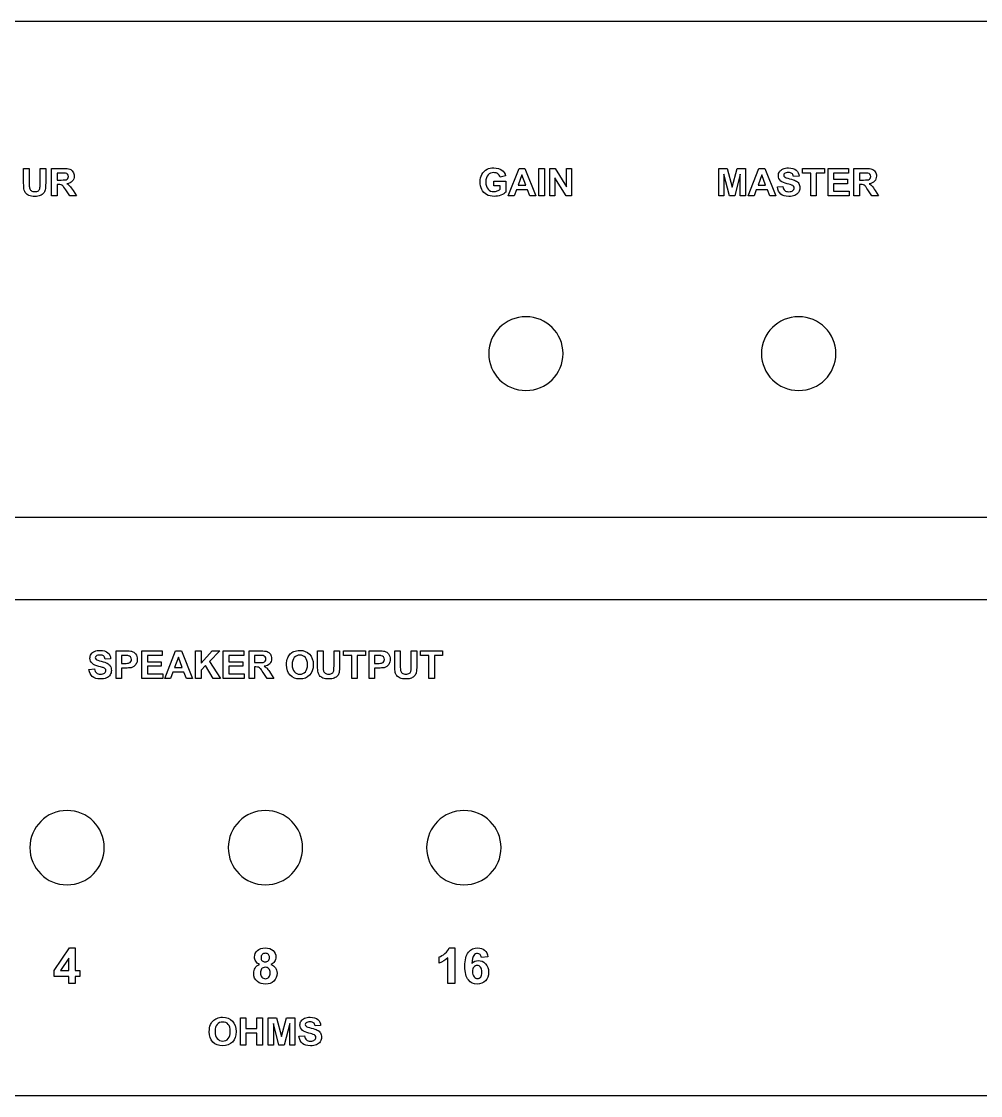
# Model space of a CAD drawing. Extents: x 36 to 1404, y 150 to 540.
# Drawn here: x 708 to 1056, y 150 to 540 of the extents above; entities that cross this region are included whole.
import ezdxf

# ---------------------------------------------------------------- set-up
doc = ezdxf.new("R2010")
doc.units = 0
doc.layers.add('Amplified_Nation_-_WO_-_03_ARTWORK', color=7, linetype='CONTINUOUS')

msp = doc.modelspace()

# ---------------------------------------------------------------- linework, layer by layer
at = {"layer": 'Amplified_Nation_-_WO_-_03_ARTWORK', "color": 5}
for points in [[(1403.998965, 539.999986), (36.000999, 539.999986), (36.000999, 360.000991), (1403.998965, 360.000991)], [(891.000978, 432.790989)], [(989.998975, 432.790989)]]:
    msp.add_lwpolyline(points, close=True, dxfattribs=at)
at = {"layer": 'Amplified_Nation_-_WO_-_03_ARTWORK', "color": 7}
for points in [[(708.749982, 486.675288), (710.772982, 486.675288), (710.772982, 481.247288)], [(708.749982, 481.329288), (708.749982, 486.675288)], [(714.717982, 481.131288), (714.717982, 486.675288), (716.740982, 486.675288), (716.740982, 481.411288)], [(718.881282, 476.653988), (718.881282, 486.674988), (723.139282, 486.674988)], [(722.483282, 484.979988), (720.904282, 484.979988), (720.904282, 482.436988)], [(883.637178, 483.900388), (881.628178, 483.524388)], [(990.125575, 483.810588), (988.102575, 483.722588)], [(1010.013075, 476.653988), (1010.013075, 486.674988), (1014.270075, 486.674988)], [(1013.614075, 484.979988), (1012.036075, 484.979988), (1012.036075, 482.436988)], [(721.314282, 480.836988), (720.904282, 480.836988), (720.904282, 476.653988), (718.881282, 476.653988)], [(720.904282, 482.436988), (722.401282, 482.436988)], [(879.406178, 480.338388), (879.406178, 482.026388), (883.767178, 482.026388), (883.767178, 478.034388)], [(881.723178, 479.067388), (881.723178, 480.338388), (879.406178, 480.338388)], [(982.264575, 479.914588), (984.233575, 480.105588)], [(1012.446075, 480.836988), (1012.036075, 480.836988), (1012.036075, 476.653988), (1010.013075, 476.653988)], [(1012.036075, 482.436988), (1013.532075, 482.436988)], [(726.667282, 478.608988), (727.890282, 476.653988), (725.470282, 476.653988), (724.008282, 478.833988)], [(1017.798075, 478.608988), (1019.022075, 476.653988), (1016.602075, 476.653988), (1015.140075, 478.833988)], [(740.304781, 308.597692), (738.281782, 308.509692)], [(742.294881, 301.441092), (742.294881, 311.462092), (745.541881, 311.462092)], [(744.317881, 309.767092), (744.317881, 306.923092), (745.424881, 306.923092)], [(745.295881, 309.767092), (744.317881, 309.767092)], [(790.53608, 301.441092), (790.53608, 311.462092), (794.79508, 311.462092)], [(794.13908, 309.767092), (792.55908, 309.767092), (792.55908, 307.224092)], [(815.40428, 311.462392), (817.42728, 311.462392), (817.42728, 306.034392)], [(815.40428, 306.116392), (815.40428, 311.462392)], [(821.373279, 305.918392), (821.373279, 311.462392), (823.396279, 311.462392), (823.396279, 306.198392)], [(834.080479, 301.441092), (834.080479, 311.462092), (837.328479, 311.462092)], [(836.103479, 309.767092), (836.103479, 306.923092), (837.210479, 306.923092)], [(837.082479, 309.767092), (836.103479, 309.767092)], [(843.404279, 311.462392), (845.427279, 311.462392), (845.427279, 306.034392)], [(843.404279, 306.116392), (843.404279, 311.462392)], [(849.373279, 305.918392), (849.373279, 311.462392), (851.396279, 311.462392), (851.396279, 306.198392)], [(732.443782, 304.701692), (734.412782, 304.892692)], [(745.636881, 305.221092), (744.317881, 305.221092), (744.317881, 301.441092), (742.294881, 301.441092)], [(792.96908, 305.624092), (792.55908, 305.624092), (792.55908, 301.441092), (790.53608, 301.441092)], [(792.55908, 307.224092), (794.05708, 307.224092)], [(837.423479, 305.221092), (836.103479, 305.221092), (836.103479, 301.441092), (834.080479, 301.441092)], [(798.32208, 303.396092), (799.54508, 301.441092), (797.12508, 301.441092), (795.66208, 303.621092)], [(863.177578, 203.615695), (865.181578, 203.615695), (865.181578, 190.677695)], [(859.521579, 198.113695), (859.521579, 200.354695)], [(865.181578, 190.677695), (862.712578, 190.677695), (862.712578, 199.985695)], [(877.240578, 200.407495), (874.849578, 200.143495)], [(808.66798, 171.501996), (810.63698, 171.692996)], [(816.52898, 175.397996), (814.50598, 175.309996)]]:
    msp.add_lwpolyline(points, dxfattribs=at)
for points in [[(894.671278, 476.653688), (892.469278, 476.653688), (891.594278, 478.930688), (887.589278, 478.930688), (886.761278, 476.653688), (884.615278, 476.653688), (888.518278, 486.675688), (890.658278, 486.675688)], [(890.945278, 480.618688), (889.564278, 484.337688), (888.211278, 480.618688)], [(895.682978, 486.674988), (897.705978, 486.674988), (897.705978, 476.653988), (895.682978, 476.653988)], [(899.654278, 476.653788), (899.654278, 486.674788), (901.623277, 486.674788), (905.724277, 479.982788), (905.724277, 486.674788), (907.604277, 486.674788), (907.604277, 476.653788), (905.574277, 476.653788), (901.534277, 483.188788), (901.534277, 476.653788)], [(960.977476, 476.653788), (960.977476, 486.674788), (964.006476, 486.674788), (965.825476, 479.839788), (967.622476, 486.674788), (970.657476, 486.674788), (970.657476, 476.653788), (968.778476, 476.653788), (968.778476, 484.542788), (966.788476, 476.653788), (964.840476, 476.653788), (962.858476, 484.542788), (962.858476, 476.653788)], [(981.704475, 476.653688), (979.502476, 476.653688), (978.627476, 478.930688), (974.622476, 478.930688), (973.795476, 476.653688), (971.649476, 476.653688), (975.551476, 486.675688), (977.692476, 486.675688)], [(977.979476, 480.618688), (976.598476, 484.337688), (975.245476, 480.618688)], [(994.372075, 476.653788), (994.372075, 484.979788), (991.397075, 484.979788), (991.397075, 486.674788), (999.362075, 486.674788), (999.362075, 484.979788), (996.395075, 484.979788), (996.395075, 476.653788)], [(1000.666975, 476.653788), (1000.666975, 486.674788), (1008.098975, 486.674788), (1008.098975, 484.979788), (1002.689975, 484.979788), (1002.689975, 482.757788), (1007.721975, 482.757788), (1007.721975, 481.069788), (1002.689975, 481.069788), (1002.689975, 478.341788), (1008.289975, 478.341788), (1008.289975, 476.653788)], [(751.632281, 301.440892), (751.632281, 311.461892), (759.063281, 311.461892), (759.063281, 309.766892), (753.655281, 309.766892), (753.655281, 307.544892), (758.687281, 307.544892), (758.687281, 305.856892), (753.655281, 305.856892), (753.655281, 303.128892), (759.254281, 303.128892), (759.254281, 301.440892)], [(770.007681, 301.440792), (767.805681, 301.440792), (766.930681, 303.717792), (762.925681, 303.717792), (762.097681, 301.440792), (759.951681, 301.440792), (763.854681, 311.462792), (765.994681, 311.462792)], [(766.281681, 305.405792), (764.900681, 309.124792), (763.547681, 305.405792)], [(771.107881, 301.440892), (771.107881, 311.461892), (773.130881, 311.461892), (773.130881, 307.011892), (777.218881, 311.461892), (779.939881, 311.461892), (776.166881, 307.558892), (780.14488, 301.440892), (777.526881, 301.440892), (774.771881, 306.143892), (773.130881, 304.468892), (773.130881, 301.440892)], [(781.19088, 301.440892), (781.19088, 311.461892), (788.62188, 311.461892), (788.62188, 309.766892), (783.21388, 309.766892), (783.21388, 307.544892), (788.24588, 307.544892), (788.24588, 305.856892), (783.21388, 305.856892), (783.21388, 303.128892), (788.81288, 303.128892), (788.81288, 301.440892)], [(827.785179, 301.440892), (827.785179, 309.766892), (824.810179, 309.766892), (824.810179, 311.461892), (832.775179, 311.461892), (832.775179, 309.766892), (829.808179, 309.766892), (829.808179, 301.440892)], [(855.785179, 301.440892), (855.785179, 309.766892), (852.810179, 309.766892), (852.810179, 311.461892), (860.775178, 311.461892), (860.775178, 309.766892), (857.808179, 309.766892), (857.808179, 301.440892)], [(725.102082, 190.677395), (725.102082, 193.270395), (719.829082, 193.270395), (719.829082, 195.432395), (725.418082, 203.615395), (727.493082, 203.615395), (727.493082, 195.441395), (729.092082, 195.441395), (729.092082, 193.270395), (727.493082, 193.270395), (727.493082, 190.677395)], [(725.102082, 195.441395), (725.102082, 199.844395), (722.140082, 195.441395)], [(787.41498, 168.241196), (787.41498, 178.262196), (789.43798, 178.262196), (789.43798, 174.318196), (793.40298, 174.318196), (793.40298, 178.262196), (795.42698, 178.262196), (795.42698, 168.241196), (793.40298, 168.241196), (793.40298, 172.623196), (789.43798, 172.623196), (789.43798, 168.241196)], [(797.49118, 168.241196), (797.49118, 178.262196), (800.51918, 178.262196), (802.33818, 171.427196), (804.13618, 178.262196), (807.17118, 178.262196), (807.17118, 168.241196), (805.29118, 168.241196), (805.29118, 176.130196), (803.30218, 168.241196), (801.35318, 168.241196), (799.37118, 176.130196), (799.37118, 168.241196)]]:
    msp.add_lwpolyline(points, close=True, dxfattribs=at)
at = {"layer": 'Amplified_Nation_-_WO_-_03_ARTWORK', "color": 1}
for points in [[(35.999999, 150.010996), (1403.999965, 150.010996), (1403.999965, 330.010992), (35.999999, 330.010992)], [(710.999482, 240.010694)], [(782.99998, 240.010694)], [(854.999979, 240.010694)]]:
    msp.add_lwpolyline(points, close=True, dxfattribs=at)
at = {"layer": 'Amplified_Nation_-_WO_-_03_ARTWORK', "color": 7}
for points in [[(723.960282, 484.945988), (723.796282, 484.968988), (723.303282, 484.979988), (722.483282, 484.979988)], [(723.139282, 486.674988), (724.210282, 486.674988), (724.988282, 486.584988), (725.474282, 486.404988)], [(724.722282, 484.552988), (724.542282, 484.759988), (724.288282, 484.890988), (723.960282, 484.945988)], [(724.992282, 483.735988), (724.992282, 484.072988), (724.902282, 484.344988), (724.722282, 484.552988)], [(724.787282, 482.983988), (724.924282, 483.184988), (724.992282, 483.434988), (724.992282, 483.735988)], [(725.474282, 486.404988), (725.959282, 486.224988), (726.348282, 485.904988), (726.639282, 485.444988)], [(727.077282, 483.865988), (727.077282, 483.113988), (726.856282, 482.492988), (726.414282, 482.002988)], [(726.639282, 485.444988), (726.931282, 484.983988), (727.077282, 484.457988), (727.077282, 483.865988)], [(874.395178, 481.698388), (874.395178, 482.742388), (874.614178, 483.670388), (875.052178, 484.481388)], [(875.052178, 484.481388), (875.489178, 485.292388), (876.130178, 485.914388), (876.972178, 486.347388)], [(877.262178, 484.276388), (876.741178, 483.715388), (876.480178, 482.883388), (876.480178, 481.780388)], [(876.972178, 486.347388), (877.615178, 486.679388), (878.415178, 486.846388), (879.372178, 486.846388)], [(879.372178, 485.116388), (878.488178, 485.116388), (877.785178, 484.836388), (877.262178, 484.276388)], [(879.372178, 486.846388), (880.616178, 486.846388), (881.588178, 486.585388), (882.288178, 486.063388)], [(880.831178, 484.689388), (880.442178, 484.974388), (879.955178, 485.116388), (879.372178, 485.116388)], [(881.628178, 483.524388), (881.486178, 484.016388), (881.221178, 484.404388), (880.831178, 484.689388)], [(882.288178, 486.063388), (882.987178, 485.541388), (883.437178, 484.820388), (883.637178, 483.900388)], [(982.627575, 484.050588), (982.627575, 484.560588), (982.772575, 485.038588), (983.061575, 485.482588)], [(983.549575, 482.033588), (982.934575, 482.584588), (982.627575, 483.257588), (982.627575, 484.050588)], [(983.061575, 485.482588), (983.350575, 485.926588), (983.768575, 486.265588), (984.311575, 486.497588)], [(984.311575, 486.497588), (984.856575, 486.729588), (985.514575, 486.846588), (986.284575, 486.846588)], [(984.883575, 484.809588), (984.668575, 484.654588), (984.561575, 484.446588), (984.561575, 484.186588)], [(984.561575, 484.186588), (984.561575, 483.950588), (984.662575, 483.747588), (984.862575, 483.578588)], [(986.264575, 485.171588), (985.676575, 485.171588), (985.215575, 485.050588), (984.883575, 484.809588)], [(987.545575, 484.832588), (987.260575, 485.058588), (986.832575, 485.171588), (986.264575, 485.171588)], [(986.284575, 486.846588), (987.541575, 486.846588), (988.489575, 486.570588), (989.123575, 486.018588)], [(988.102575, 483.722588), (988.016575, 484.237588), (987.830575, 484.607588), (987.545575, 484.832588)], [(989.123575, 486.018588), (989.760575, 485.467588), (990.094575, 484.731588), (990.125575, 483.810588)], [(1015.091075, 484.945988), (1014.927075, 484.968988), (1014.434075, 484.979988), (1013.614075, 484.979988)], [(1014.270075, 486.674988), (1015.343075, 486.674988), (1016.120075, 486.584988), (1016.606075, 486.404988)], [(1015.854075, 484.552988), (1015.673075, 484.759988), (1015.419075, 484.890988), (1015.091075, 484.945988)], [(1016.124075, 483.735988), (1016.124075, 484.072988), (1016.034075, 484.344988), (1015.854075, 484.552988)], [(1015.919075, 482.983988), (1016.056075, 483.184988), (1016.124075, 483.434988), (1016.124075, 483.735988)], [(1016.606075, 486.404988), (1017.091075, 486.224988), (1017.479075, 485.904988), (1017.770075, 485.444988)], [(1018.208075, 483.865988), (1018.208075, 483.113988), (1017.987075, 482.492988), (1017.546075, 482.002988)], [(1017.770075, 485.444988), (1018.063075, 484.983988), (1018.208075, 484.457988), (1018.208075, 483.865988)], [(708.947982, 478.786288), (708.815982, 479.361288), (708.749982, 480.208288), (708.749982, 481.329288)], [(710.772982, 481.247288), (710.772982, 480.386288), (710.797982, 479.828288), (710.848982, 479.572288)], [(714.628982, 479.429288), (714.687982, 479.771288), (714.717982, 480.338288), (714.717982, 481.131288)], [(716.740982, 481.411288), (716.740982, 480.208288), (716.686982, 479.358288), (716.576982, 478.862288)], [(722.333282, 480.724988), (722.118282, 480.799988), (721.779282, 480.836988), (721.314282, 480.836988)], [(722.941282, 480.307988), (722.750282, 480.509988), (722.547282, 480.648988), (722.333282, 480.724988)], [(722.401282, 482.436988), (723.372282, 482.436988), (723.978282, 482.477988), (724.219282, 482.559988)], [(724.008282, 478.833988), (723.488282, 479.613988), (723.133282, 480.104988), (722.941282, 480.307988)], [(724.219282, 482.559988), (724.461282, 482.641988), (724.650282, 482.782988), (724.787282, 482.983988)], [(726.414282, 482.002988), (725.972282, 481.512988), (725.311282, 481.203988), (724.431282, 481.076988)], [(724.431282, 481.076988), (724.869282, 480.820988), (725.230282, 480.540988), (725.515282, 480.235988)], [(725.515282, 480.235988), (725.800282, 479.930988), (726.184282, 479.387988), (726.667282, 478.608988)], [(874.983178, 479.029388), (874.592178, 479.847388), (874.395178, 480.737388), (874.395178, 481.698388)], [(876.480178, 481.780388), (876.480178, 480.591388), (876.745178, 479.699388), (877.273178, 479.104388)], [(983.481575, 477.354588), (982.803575, 477.939588), (982.397575, 478.793588), (982.264575, 479.914588)], [(985.832575, 481.042588), (984.748575, 481.311588), (983.987575, 481.641588), (983.549575, 482.033588)], [(984.233575, 480.105588), (984.352575, 479.445588), (984.592575, 478.959588), (984.953575, 478.649588)], [(984.862575, 483.578588), (985.118575, 483.364588), (985.737575, 483.141588), (986.721575, 482.908588)], [(987.453575, 480.604588), (987.215575, 480.686588), (986.676575, 480.832588), (985.832575, 481.042588)], [(986.721575, 482.908588), (987.705575, 482.676588), (988.434575, 482.435588), (988.905575, 482.187588)], [(988.180575, 480.170588), (988.041575, 480.337588), (987.799575, 480.481588), (987.453575, 480.604588)], [(988.389575, 479.565588), (988.389575, 479.802588), (988.321575, 480.004588), (988.180575, 480.170588)], [(988.905575, 482.187588), (989.377575, 481.938588), (989.746575, 481.599588), (990.012575, 481.168588)], [(990.012575, 481.168588), (990.280575, 480.738588), (990.412575, 480.206588), (990.412575, 479.572588)], [(1013.464075, 480.724988), (1013.251075, 480.799988), (1012.911075, 480.836988), (1012.446075, 480.836988)], [(1014.073075, 480.307988), (1013.882075, 480.509988), (1013.679075, 480.648988), (1013.464075, 480.724988)], [(1013.532075, 482.436988), (1014.503075, 482.436988), (1015.110075, 482.477988), (1015.350075, 482.559988)], [(1015.140075, 478.833988), (1014.620075, 479.613988), (1014.265075, 480.104988), (1014.073075, 480.307988)], [(1015.350075, 482.559988), (1015.593075, 482.641988), (1015.782075, 482.782988), (1015.919075, 482.983988)], [(1017.546075, 482.002988), (1017.102075, 481.512988), (1016.442075, 481.203988), (1015.563075, 481.076988)], [(1015.563075, 481.076988), (1016.001075, 480.820988), (1016.362075, 480.540988), (1016.647075, 480.235988)], [(1016.647075, 480.235988), (1016.931075, 479.930988), (1017.315075, 479.387988), (1017.798075, 478.608988)], [(709.515982, 477.675288), (709.228982, 478.029288), (709.039982, 478.399288), (708.947982, 478.786288)], [(710.687982, 476.814288), (710.192982, 477.035288), (709.802982, 477.322288), (709.515982, 477.675288)], [(712.864982, 476.483288), (711.907982, 476.483288), (711.182982, 476.593288), (710.687982, 476.814288)], [(710.848982, 479.572288), (710.934982, 479.162288), (711.141982, 478.833288), (711.466982, 478.585288)], [(711.466982, 478.585288), (711.792982, 478.336288), (712.238982, 478.212288), (712.803982, 478.212288)], [(712.803982, 478.212288), (713.377982, 478.212288), (713.810982, 478.329288), (714.102982, 478.564288)], [(714.792982, 476.787288), (714.300982, 476.584288), (713.657982, 476.483288), (712.864982, 476.483288)], [(714.102982, 478.564288), (714.393982, 478.799288), (714.569982, 479.087288), (714.628982, 479.429288)], [(715.971982, 477.604288), (715.677982, 477.262288), (715.284982, 476.989288), (714.792982, 476.787288)], [(716.576982, 478.862288), (716.467982, 478.365288), (716.265982, 477.946288), (715.971982, 477.604288)], [(876.740178, 477.142388), (875.961178, 477.582388), (875.375178, 478.211388), (874.983178, 479.029388)], [(879.481178, 476.483388), (878.433178, 476.483388), (877.519178, 476.702388), (876.740178, 477.142388)], [(877.273178, 479.104388), (877.802178, 478.509388), (878.495178, 478.212388), (879.351178, 478.212388)], [(879.351178, 478.212388), (879.775178, 478.212388), (880.200178, 478.295388), (880.626178, 478.462388)], [(881.925178, 476.951388), (881.121178, 476.639388), (880.306178, 476.483388), (879.481178, 476.483388)], [(880.626178, 478.462388), (881.052178, 478.628388), (881.418178, 478.830388), (881.723178, 479.067388)], [(883.767178, 478.034388), (883.344178, 477.624388), (882.729178, 477.263388), (881.925178, 476.951388)], [(986.401575, 476.476588), (985.133575, 476.476588), (984.160575, 476.768588), (983.481575, 477.354588)], [(984.953575, 478.649588), (985.317575, 478.339588), (985.805575, 478.185588), (986.420575, 478.185588)], [(988.580575, 476.841588), (987.998575, 476.598588), (987.270575, 476.476588), (986.401575, 476.476588)], [(986.420575, 478.185588), (987.073575, 478.185588), (987.563575, 478.322588), (987.893575, 478.598588)], [(987.893575, 478.598588), (988.225575, 478.874588), (988.389575, 479.196588), (988.389575, 479.565588)], [(989.934575, 477.959588), (989.616575, 477.457588), (989.164575, 477.085588), (988.580575, 476.841588)], [(990.412575, 479.572588), (990.412575, 478.998588), (990.254575, 478.460588), (989.934575, 477.959588)], [(891.000978, 432.790989), (883.545978, 432.790989), (877.500978, 426.794989), (877.500978, 419.40099)], [(904.500977, 419.40099), (904.500977, 426.794989), (898.457978, 432.790989), (891.000978, 432.790989)], [(989.998975, 432.790989), (982.541975, 432.790989), (976.498976, 426.794989), (976.498976, 419.40099)], [(1003.498975, 419.40099), (1003.498975, 426.794989), (997.455975, 432.790989), (989.998975, 432.790989)], [(877.500978, 419.40099), (877.500978, 412.00399), (883.545978, 406.00999), (891.000978, 406.00999)], [(891.000978, 406.00999), (898.457978, 406.00999), (904.500977, 412.00399), (904.500977, 419.40099)], [(976.498976, 419.40099), (976.498976, 412.00399), (982.541975, 406.00999), (989.998975, 406.00999)], [(989.998975, 406.00999), (997.455975, 406.00999), (1003.498975, 412.00399), (1003.498975, 419.40099)], [(732.805782, 308.837692), (732.805782, 309.347692), (732.950782, 309.825692), (733.239782, 310.269692)], [(733.728782, 306.820692), (733.113782, 307.371692), (732.805782, 308.044692), (732.805782, 308.837692)], [(733.239782, 310.269692), (733.529782, 310.713692), (733.946782, 311.052692), (734.490782, 311.284692)], [(734.490782, 311.284692), (735.035782, 311.516692), (735.693782, 311.633692), (736.463782, 311.633692)], [(735.061782, 309.596692), (734.847782, 309.441692), (734.740782, 309.233692), (734.740782, 308.973692)], [(734.740782, 308.973692), (734.740782, 308.737692), (734.840782, 308.534692), (735.041782, 308.365692)], [(735.041782, 308.365692), (735.296782, 308.151692), (735.916782, 307.928692), (736.900782, 307.695692)], [(736.442782, 309.958692), (735.854782, 309.958692), (735.394782, 309.837692), (735.061782, 309.596692)], [(737.724782, 309.619692), (737.439782, 309.845692), (737.012782, 309.958692), (736.442782, 309.958692)], [(736.463782, 311.633692), (737.720782, 311.633692), (738.667782, 311.357692), (739.303782, 310.805692)], [(738.281782, 308.509692), (738.194782, 309.024692), (738.008782, 309.394692), (737.724782, 309.619692)], [(739.303782, 310.805692), (739.939782, 310.254692), (740.273781, 309.518692), (740.304781, 308.597692)], [(746.751881, 309.699092), (746.509881, 309.744092), (746.024881, 309.767092), (745.295881, 309.767092)], [(745.541881, 311.462092), (746.771881, 311.462092), (747.573881, 311.412092), (747.947881, 311.312092)], [(747.564881, 309.254092), (747.350881, 309.491092), (747.079881, 309.640092), (746.751881, 309.699092)], [(747.885881, 308.352092), (747.885881, 308.717092), (747.778881, 309.017092), (747.564881, 309.254092)], [(747.656881, 307.573092), (747.809881, 307.796092), (747.885881, 308.056092), (747.885881, 308.352092)], [(747.947881, 311.312092), (748.521881, 311.162092), (749.002881, 310.834092), (749.389881, 310.331092)], [(749.389881, 310.331092), (749.776881, 309.828092), (749.970881, 309.177092), (749.970881, 308.379092)], [(749.970881, 308.379092), (749.970881, 307.764092), (749.859881, 307.247092), (749.635881, 306.828092)], [(795.61508, 309.733092), (795.45108, 309.756092), (794.95908, 309.767092), (794.13908, 309.767092)], [(794.79508, 311.462092), (795.86508, 311.462092), (796.64308, 311.372092), (797.12908, 311.192092)], [(796.37708, 309.340092), (796.19708, 309.547092), (795.94308, 309.678092), (795.61508, 309.733092)], [(796.64608, 308.523092), (796.64608, 308.860092), (796.55708, 309.132092), (796.37708, 309.340092)], [(796.44108, 307.771092), (796.57808, 307.972092), (796.64608, 308.222092), (796.64608, 308.523092)], [(797.12908, 311.192092), (797.61408, 311.012092), (798.00308, 310.692092), (798.29508, 310.232092)], [(798.73208, 308.653092), (798.73208, 307.901092), (798.51108, 307.280092), (798.06808, 306.790092)], [(798.29508, 310.232092), (798.58608, 309.771092), (798.73208, 309.245092), (798.73208, 308.653092)], [(804.11908, 306.390492), (804.11908, 307.411492), (804.27108, 308.267492), (804.57608, 308.960492)], [(804.57608, 308.960492), (804.80508, 309.470492), (805.11508, 309.928492), (805.51008, 310.334492)], [(805.51008, 310.334492), (805.90408, 310.740492), (806.33608, 311.041492), (806.80508, 311.236492)], [(806.96908, 309.045492), (806.45908, 308.474492), (806.20308, 307.611492), (806.20308, 306.458492)], [(806.80508, 311.236492), (807.43008, 311.500492), (808.14908, 311.633492), (808.96508, 311.633492)], [(808.98608, 309.903492), (808.15208, 309.903492), (807.47908, 309.617492), (806.96908, 309.045492)], [(808.96508, 311.633492), (810.44108, 311.633492), (811.62308, 311.175492), (812.51008, 310.259492)], [(810.99208, 309.056492), (810.48808, 309.621492), (809.82008, 309.903492), (808.98608, 309.903492)], [(811.74808, 306.485492), (811.74808, 307.634492), (811.49608, 308.491492), (810.99208, 309.056492)], [(812.51008, 310.259492), (813.39608, 309.343492), (813.84008, 308.069492), (813.84008, 306.437492)], [(838.537479, 309.699092), (838.295479, 309.744092), (837.810479, 309.767092), (837.082479, 309.767092)], [(837.328479, 311.462092), (838.558479, 311.462092), (839.360479, 311.412092), (839.734479, 311.312092)], [(839.351479, 309.254092), (839.136479, 309.491092), (838.865479, 309.640092), (838.537479, 309.699092)], [(839.671479, 308.352092), (839.671479, 308.717092), (839.565479, 309.017092), (839.351479, 309.254092)], [(839.443479, 307.573092), (839.595479, 307.796092), (839.671479, 308.056092), (839.671479, 308.352092)], [(839.734479, 311.312092), (840.308479, 311.162092), (840.789479, 310.834092), (841.175479, 310.331092)], [(841.175479, 310.331092), (841.563479, 309.828092), (841.757479, 309.177092), (841.757479, 308.379092)], [(841.757479, 308.379092), (841.757479, 307.764092), (841.645479, 307.247092), (841.421479, 306.828092)], [(733.660782, 302.141692), (732.981782, 302.726692), (732.575782, 303.580692), (732.443782, 304.701692)], [(736.011782, 305.829692), (734.927782, 306.098692), (734.166782, 306.428692), (733.728782, 306.820692)], [(734.412782, 304.892692), (734.530782, 304.232692), (734.771782, 303.746692), (735.133782, 303.436692)], [(737.631782, 305.391692), (737.395782, 305.473692), (736.855782, 305.619692), (736.011782, 305.829692)], [(736.900782, 307.695692), (737.884782, 307.463692), (738.612782, 307.222692), (739.084782, 306.974692)], [(738.360782, 304.957692), (738.220782, 305.124692), (737.978782, 305.268692), (737.631782, 305.391692)], [(738.072782, 303.385692), (738.403782, 303.661692), (738.568782, 303.983692), (738.568782, 304.352692)], [(738.568782, 304.352692), (738.568782, 304.589692), (738.499782, 304.791692), (738.360782, 304.957692)], [(739.084782, 306.974692), (739.556782, 306.725692), (739.925782, 306.386692), (740.192781, 305.955692)], [(740.591781, 304.359692), (740.591781, 303.785692), (740.432781, 303.247692), (740.113781, 302.746692)], [(740.192781, 305.955692), (740.458781, 305.525692), (740.591781, 304.993692), (740.591781, 304.359692)], [(745.424881, 306.923092), (746.222881, 306.923092), (746.755881, 306.975092), (747.024881, 307.080092)], [(747.735881, 305.365092), (747.252881, 305.269092), (746.552881, 305.221092), (745.636881, 305.221092)], [(747.024881, 307.080092), (747.293881, 307.185092), (747.504881, 307.350092), (747.656881, 307.573092)], [(748.784881, 305.840092), (748.440881, 305.600092), (748.090881, 305.442092), (747.735881, 305.365092)], [(749.635881, 306.828092), (749.412881, 306.408092), (749.129881, 306.079092), (748.784881, 305.840092)], [(793.98808, 305.512092), (793.77308, 305.587092), (793.43408, 305.624092), (792.96908, 305.624092)], [(794.59608, 305.095092), (794.40408, 305.297092), (794.20208, 305.436092), (793.98808, 305.512092)], [(794.05708, 307.224092), (795.02708, 307.224092), (795.63308, 307.265092), (795.87508, 307.347092)], [(795.66208, 303.621092), (795.14208, 304.401092), (794.78708, 304.892092), (794.59608, 305.095092)], [(795.87508, 307.347092), (796.11608, 307.429092), (796.30508, 307.570092), (796.44108, 307.771092)], [(798.06808, 306.790092), (797.62708, 306.300092), (796.96608, 305.991092), (796.08608, 305.864092)], [(796.08608, 305.864092), (796.52308, 305.608092), (796.88508, 305.328092), (797.17008, 305.023092)], [(797.17008, 305.023092), (797.45508, 304.718092), (797.83908, 304.175092), (798.32208, 303.396092)], [(805.43708, 302.633492), (804.55808, 303.542492), (804.11908, 304.794492), (804.11908, 306.390492)], [(806.20308, 306.458492), (806.20308, 305.323492), (806.46608, 304.463492), (806.99008, 303.877492)], [(810.97208, 303.871492), (811.48808, 304.452492), (811.74808, 305.323492), (811.74808, 306.485492)], [(813.84008, 306.437492), (813.84008, 304.820492), (813.39908, 303.554492), (812.51908, 302.640492)], [(815.60328, 303.573392), (815.47028, 304.148392), (815.40428, 304.995392), (815.40428, 306.116392)], [(817.42728, 306.034392), (817.42728, 305.173392), (817.45328, 304.615392), (817.50428, 304.359392)], [(817.50428, 304.359392), (817.59028, 303.949392), (817.79728, 303.620392), (818.12228, 303.372392)], [(820.758279, 303.351392), (821.049279, 303.586392), (821.224279, 303.874392), (821.283279, 304.216392)], [(821.283279, 304.216392), (821.342279, 304.558392), (821.373279, 305.125392), (821.373279, 305.918392)], [(823.396279, 306.198392), (823.396279, 304.995392), (823.341279, 304.145392), (823.232279, 303.649392)], [(837.210479, 306.923092), (838.008479, 306.923092), (838.541479, 306.975092), (838.810479, 307.080092)], [(839.521479, 305.365092), (839.039479, 305.269092), (838.339479, 305.221092), (837.423479, 305.221092)], [(838.810479, 307.080092), (839.080479, 307.185092), (839.291479, 307.350092), (839.443479, 307.573092)], [(840.571479, 305.840092), (840.226479, 305.600092), (839.876479, 305.442092), (839.521479, 305.365092)], [(841.421479, 306.828092), (841.199479, 306.408092), (840.915479, 306.079092), (840.571479, 305.840092)], [(843.603279, 303.573392), (843.470279, 304.148392), (843.404279, 304.995392), (843.404279, 306.116392)], [(845.427279, 306.034392), (845.427279, 305.173392), (845.453279, 304.615392), (845.504279, 304.359392)], [(845.504279, 304.359392), (845.590279, 303.949392), (845.797279, 303.620392), (846.122279, 303.372392)], [(848.758279, 303.351392), (849.049279, 303.586392), (849.224279, 303.874392), (849.283279, 304.216392)], [(849.283279, 304.216392), (849.342279, 304.558392), (849.373279, 305.125392), (849.373279, 305.918392)], [(851.396279, 306.198392), (851.396279, 304.995392), (851.341279, 304.145392), (851.232279, 303.649392)], [(736.579782, 301.263692), (735.312782, 301.263692), (734.339782, 301.555692), (733.660782, 302.141692)], [(735.133782, 303.436692), (735.495782, 303.126692), (735.984782, 302.972692), (736.599782, 302.972692)], [(738.759782, 301.628692), (738.176782, 301.385692), (737.449782, 301.263692), (736.579782, 301.263692)], [(736.599782, 302.972692), (737.251782, 302.972692), (737.742782, 303.109692), (738.072782, 303.385692)], [(740.113781, 302.746692), (739.794782, 302.244692), (739.343782, 301.872692), (738.759782, 301.628692)], [(808.99208, 301.270492), (807.50208, 301.270492), (806.31708, 301.724492), (805.43708, 302.633492)], [(806.99008, 303.877492), (807.51408, 303.292492), (808.18008, 302.999492), (808.98608, 302.999492)], [(808.98608, 302.999492), (809.79308, 302.999492), (810.45508, 303.290492), (810.97208, 303.871492)], [(812.51908, 302.640492), (811.64008, 301.727492), (810.46508, 301.270492), (808.99208, 301.270492)], [(816.17028, 302.462392), (815.88328, 302.816392), (815.69428, 303.186392), (815.60328, 303.573392)], [(817.34228, 301.601392), (816.84728, 301.822392), (816.45728, 302.109392), (816.17028, 302.462392)], [(819.51928, 301.270392), (818.56228, 301.270392), (817.83828, 301.380392), (817.34228, 301.601392)], [(818.12228, 303.372392), (818.44728, 303.123392), (818.89328, 302.999392), (819.45928, 302.999392)], [(819.45928, 302.999392), (820.033279, 302.999392), (820.466279, 303.116392), (820.758279, 303.351392)], [(821.447279, 301.574392), (820.955279, 301.371392), (820.312279, 301.270392), (819.51928, 301.270392)], [(822.627279, 302.391392), (822.333279, 302.049392), (821.939279, 301.776392), (821.447279, 301.574392)], [(823.232279, 303.649392), (823.123279, 303.152392), (822.921279, 302.733392), (822.627279, 302.391392)], [(844.170279, 302.462392), (843.883279, 302.816392), (843.694279, 303.186392), (843.603279, 303.573392)], [(845.342279, 301.601392), (844.847279, 301.822392), (844.457279, 302.109392), (844.170279, 302.462392)], [(847.519279, 301.270392), (846.562279, 301.270392), (845.838279, 301.380392), (845.342279, 301.601392)], [(846.122279, 303.372392), (846.447279, 303.123392), (846.893279, 302.999392), (847.459279, 302.999392)], [(847.459279, 302.999392), (848.033279, 302.999392), (848.466279, 303.116392), (848.758279, 303.351392)], [(849.447279, 301.574392), (848.955279, 301.371392), (848.312279, 301.270392), (847.519279, 301.270392)], [(850.627279, 302.391392), (850.333279, 302.049392), (849.939279, 301.776392), (849.447279, 301.574392)], [(851.232279, 303.649392), (851.123279, 303.152392), (850.921279, 302.733392), (850.627279, 302.391392)], [(724.499482, 253.510694), (717.044482, 253.510694), (710.999482, 247.465694), (710.999482, 240.010694)], [(738.000482, 240.010694), (738.000482, 247.465694), (731.956482, 253.510694), (724.499482, 253.510694)], [(796.49998, 253.510694), (789.04498, 253.510694), (782.99998, 247.465694), (782.99998, 240.010694)], [(809.99998, 240.010694), (809.99998, 247.465694), (803.95698, 253.510694), (796.49998, 253.510694)], [(868.499978, 253.510694), (861.044978, 253.510694), (854.999979, 247.465694), (854.999979, 240.010694)], [(881.999978, 240.010694), (881.999978, 247.465694), (875.956978, 253.510694), (868.499978, 253.510694)], [(710.999482, 240.010694), (710.999482, 232.555694), (717.044482, 226.510694), (724.499482, 226.510694)], [(724.499482, 226.510694), (731.956482, 226.510694), (738.000482, 232.555694), (738.000482, 240.010694)], [(782.99998, 240.010694), (782.99998, 232.555694), (789.04498, 226.510694), (796.49998, 226.510694)], [(796.49998, 226.510694), (803.95698, 226.510694), (809.99998, 232.555694), (809.99998, 240.010694)], [(854.999979, 240.010694), (854.999979, 232.555694), (861.044978, 226.510694), (868.499978, 226.510694)], [(868.499978, 226.510694), (875.956978, 226.510694), (881.999978, 232.555694), (881.999978, 240.010694)], [(793.55568, 202.675195), (794.22668, 203.302195), (795.17968, 203.615195), (796.41568, 203.615195)], [(796.41568, 203.615195), (797.64068, 203.615195), (798.59168, 203.302195), (799.26868, 202.675195)], [(861.622578, 201.554695), (862.378578, 202.143695), (862.896578, 202.829695), (863.177578, 203.615695)], [(870.183578, 202.050495), (871.056578, 203.093495), (872.189578, 203.615495), (873.583578, 203.615495)], [(873.583578, 203.615495), (874.562578, 203.615495), (875.372578, 203.341495), (876.015578, 202.793495)], [(792.54968, 200.293195), (792.54968, 201.254195), (792.88468, 202.048195), (793.55568, 202.675195)], [(792.98468, 198.742195), (792.69468, 199.214195), (792.54968, 199.730195), (792.54968, 200.293195)], [(795.30868, 201.233195), (795.02768, 200.952195), (794.88668, 200.580195), (794.88668, 200.117195)], [(794.88668, 200.117195), (794.88668, 199.625195), (795.02668, 199.241195), (795.30468, 198.966195)], [(795.30468, 198.966195), (795.58268, 198.690195), (795.95268, 198.553195), (796.41568, 198.553195)], [(796.44368, 201.655195), (795.96868, 201.655195), (795.58968, 201.514195), (795.30868, 201.233195)], [(796.41568, 198.553195), (796.88468, 198.553195), (797.25968, 198.692195), (797.54068, 198.971195)], [(797.54568, 201.238195), (797.26768, 201.516195), (796.90068, 201.655195), (796.44368, 201.655195)], [(797.54068, 198.971195), (797.82268, 199.249195), (797.96268, 199.634195), (797.96268, 200.126195)], [(797.96268, 200.126195), (797.96268, 200.589195), (797.82468, 200.960195), (797.54568, 201.238195)], [(799.26868, 202.675195), (799.94568, 202.048195), (800.28268, 201.254195), (800.28268, 200.293195)], [(800.28268, 200.293195), (800.28268, 199.695195), (800.12868, 199.164195), (799.81868, 198.698195)], [(859.521579, 200.354695), (860.165578, 200.565695), (860.867578, 200.965695), (861.622578, 201.554695)], [(862.712578, 199.985695), (861.810578, 199.141695), (860.745578, 198.517695), (859.521579, 198.113695)], [(868.872578, 196.944495), (868.872578, 199.305495), (869.310578, 201.007495), (870.183578, 202.050495)], [(872.113578, 200.881495), (871.751578, 200.413495), (871.525578, 199.437495), (871.431578, 197.955495)], [(871.431578, 197.955495), (872.046578, 198.681495), (872.810578, 199.044495), (873.724578, 199.044495)], [(873.435578, 201.584495), (872.913578, 201.584495), (872.472578, 201.350495), (872.113578, 200.881495)], [(874.392578, 201.233495), (874.146578, 201.467495), (873.828578, 201.584495), (873.435578, 201.584495)], [(873.724578, 199.044495), (874.755578, 199.044495), (875.638578, 198.652495), (876.374578, 197.867495)], [(874.849578, 200.143495), (874.790578, 200.635495), (874.638578, 200.998495), (874.392578, 201.233495)], [(876.015578, 202.793495), (876.656578, 202.246495), (877.064578, 201.450495), (877.240578, 200.407495)], [(792.22368, 194.360195), (792.22368, 195.057195), (792.39668, 195.698195), (792.74268, 196.281195)], [(792.74268, 196.281195), (793.08768, 196.864195), (793.63268, 197.313195), (794.37668, 197.630195)], [(794.37668, 197.630195), (793.73868, 197.899195), (793.27468, 198.270195), (792.98468, 198.742195)], [(795.10268, 195.951195), (794.80668, 195.535195), (794.65768, 195.084195), (794.65768, 194.597195)], [(796.45068, 196.575195), (795.84768, 196.575195), (795.39868, 196.367195), (795.10268, 195.951195)], [(797.74368, 196.026195), (797.40468, 196.392195), (796.97268, 196.575195), (796.45068, 196.575195)], [(798.25368, 194.571195), (798.25368, 195.175195), (798.08368, 195.660195), (797.74368, 196.026195)], [(799.81868, 198.698195), (799.50768, 198.232195), (799.07068, 197.876195), (798.50768, 197.630195)], [(798.50768, 197.630195), (799.22268, 197.343195), (799.76668, 196.924195), (800.13868, 196.373195)], [(800.13868, 196.373195), (800.51068, 195.822195), (800.69768, 195.186195), (800.69768, 194.466195)], [(870.130578, 191.974495), (869.292578, 192.985495), (868.872578, 194.641495), (868.872578, 196.944495)], [(872.134578, 196.667495), (871.806578, 196.295495), (871.642578, 195.746495), (871.642578, 195.019495)], [(871.642578, 195.019495), (871.642578, 194.216495), (871.826578, 193.597495), (872.195578, 193.161495)], [(873.337578, 197.225495), (872.863578, 197.225495), (872.462578, 197.040495), (872.134578, 196.667495)], [(874.568578, 196.641495), (874.240578, 197.031495), (873.830578, 197.225495), (873.337578, 197.225495)], [(875.060578, 194.799495), (875.060578, 195.637495), (874.896578, 196.251495), (874.568578, 196.641495)], [(876.374578, 197.867495), (877.109578, 197.082495), (877.478578, 196.068495), (877.478578, 194.826495)], [(793.60368, 191.372195), (792.68368, 192.098195), (792.22368, 193.095195), (792.22368, 194.360195)], [(796.53168, 190.449195), (795.35968, 190.449195), (794.38268, 190.757195), (793.60368, 191.372195)], [(794.65768, 194.597195), (794.65768, 193.918195), (794.83268, 193.388195), (795.18168, 193.007195)], [(795.18168, 193.007195), (795.53068, 192.626195), (795.96468, 192.435195), (796.48668, 192.435195)], [(796.48668, 192.435195), (796.99568, 192.435195), (797.41768, 192.619195), (797.75168, 192.985195)], [(799.55868, 191.565195), (798.79968, 190.821195), (797.79068, 190.449195), (796.53168, 190.449195)], [(797.75168, 192.985195), (798.08568, 193.351195), (798.25368, 193.880195), (798.25368, 194.571195)], [(800.69768, 194.466195), (800.69768, 193.276195), (800.31768, 192.309195), (799.55868, 191.565195)], [(873.337578, 190.457495), (872.037578, 190.457495), (870.968578, 190.963495), (870.130578, 191.974495)], [(872.195578, 193.161495), (872.564578, 192.724495), (872.986578, 192.505495), (873.460578, 192.505495)], [(876.318578, 191.653495), (875.544578, 190.856495), (874.550578, 190.457495), (873.337578, 190.457495)], [(873.460578, 192.505495), (873.917578, 192.505495), (874.298578, 192.684495), (874.603578, 193.041495)], [(874.603578, 193.041495), (874.908578, 193.399495), (875.060578, 193.985495), (875.060578, 194.799495)], [(877.478578, 194.826495), (877.478578, 193.507495), (877.091578, 192.450495), (876.318578, 191.653495)], [(776.108381, 173.190796), (776.108381, 174.210796), (776.261381, 175.067796), (776.566381, 175.760796)], [(776.566381, 175.760796), (776.794381, 176.270796), (777.105381, 176.728796), (777.499381, 177.134796)], [(777.499381, 177.134796), (777.893381, 177.539796), (778.325381, 177.840796), (778.795381, 178.036796)], [(778.959381, 175.845796), (778.448381, 175.274796), (778.193381, 174.410796), (778.193381, 173.258796)], [(778.795381, 178.036796), (779.419381, 178.300796), (780.13938, 178.433796), (780.95538, 178.433796)], [(780.97538, 176.703796), (780.14138, 176.703796), (779.469381, 176.417796), (778.959381, 175.845796)], [(780.95538, 178.433796), (782.43138, 178.433796), (783.61338, 177.975796), (784.49938, 177.059796)], [(782.98238, 175.856796), (782.47838, 176.420796), (781.80938, 176.703796), (780.97538, 176.703796)], [(783.73738, 173.285796), (783.73738, 174.434796), (783.48538, 175.290796), (782.98238, 175.856796)], [(784.49938, 177.059796), (785.38538, 176.143796), (785.82938, 174.868796), (785.82938, 173.237796)], [(809.02998, 175.637996), (809.02998, 176.147996), (809.17498, 176.624996), (809.46498, 177.068996)], [(809.95298, 173.620996), (809.33798, 174.171996), (809.02998, 174.844996), (809.02998, 175.637996)], [(809.46498, 177.068996), (809.75398, 177.513996), (810.17098, 177.852996), (810.71498, 178.084996)], [(810.71498, 178.084996), (811.25998, 178.316996), (811.91798, 178.433996), (812.68798, 178.433996)], [(811.28598, 176.396996), (811.07198, 176.240996), (810.96498, 176.033996), (810.96498, 175.773996)], [(810.96498, 175.773996), (810.96498, 175.536996), (811.06398, 175.333996), (811.26598, 175.165996)], [(812.66698, 176.758996), (812.07898, 176.758996), (811.61898, 176.637996), (811.28598, 176.396996)], [(813.94898, 176.419996), (813.66398, 176.645996), (813.23598, 176.758996), (812.66698, 176.758996)], [(812.68798, 178.433996), (813.94498, 178.433996), (814.89298, 178.156996), (815.52698, 177.605996)], [(814.50598, 175.309996), (814.41998, 175.823996), (814.23298, 176.193996), (813.94898, 176.419996)], [(815.52698, 177.605996), (816.16398, 177.054996), (816.49798, 176.317996), (816.52898, 175.397996)], [(777.427381, 169.433796), (776.548381, 170.342796), (776.108381, 171.594796), (776.108381, 173.190796)], [(778.193381, 173.258796), (778.193381, 172.123796), (778.455381, 171.263796), (778.979381, 170.677796)], [(782.96138, 170.670796), (783.47838, 171.251796), (783.73738, 172.123796), (783.73738, 173.285796)], [(785.82938, 173.237796), (785.82938, 171.619796), (785.38938, 170.354796), (784.50938, 169.440796)], [(812.23598, 172.629996), (811.15198, 172.897996), (810.39098, 173.228996), (809.95298, 173.620996)], [(810.63698, 171.692996), (810.75598, 171.031996), (810.99598, 170.546996), (811.35698, 170.236996)], [(811.26598, 175.165996), (811.52198, 174.950996), (812.14098, 174.728996), (813.12498, 174.495996)], [(813.85598, 172.191996), (813.61898, 172.273996), (813.07998, 172.419996), (812.23598, 172.629996)], [(813.12498, 174.495996), (814.10898, 174.263996), (814.83798, 174.022996), (815.30898, 173.773996)], [(814.58398, 171.757996), (814.44498, 171.924996), (814.20298, 172.068996), (813.85598, 172.191996)], [(814.79298, 171.152996), (814.79298, 171.389996), (814.72398, 171.591996), (814.58398, 171.757996)], [(815.30898, 173.773996), (815.78098, 173.525996), (816.14998, 173.186996), (816.41598, 172.755996)], [(816.41598, 172.755996), (816.68398, 172.324996), (816.81598, 171.792996), (816.81598, 171.159996)], [(780.98238, 168.070796), (779.492381, 168.070796), (778.307381, 168.524796), (777.427381, 169.433796)], [(778.979381, 170.677796), (779.503381, 170.092796), (780.16938, 169.799796), (780.97538, 169.799796)], [(780.97538, 169.799796), (781.78238, 169.799796), (782.44438, 170.089796), (782.96138, 170.670796)], [(784.50938, 169.440796), (783.63038, 168.527796), (782.45438, 168.070796), (780.98238, 168.070796)], [(809.88498, 168.940996), (809.20498, 169.526996), (808.80098, 170.380996), (808.66798, 171.501996)], [(812.80398, 168.063996), (811.53698, 168.063996), (810.56398, 168.355996), (809.88498, 168.940996)], [(811.35698, 170.236996), (811.72098, 169.926996), (812.20898, 169.772996), (812.82398, 169.772996)], [(814.98398, 168.428996), (814.39998, 168.185996), (813.67398, 168.063996), (812.80398, 168.063996)], [(812.82398, 169.772996), (813.47698, 169.772996), (813.96698, 169.909996), (814.29698, 170.185996)], [(814.29698, 170.185996), (814.62798, 170.461996), (814.79298, 170.783996), (814.79298, 171.152996)], [(816.33798, 169.546996), (816.01998, 169.044996), (815.56798, 168.672996), (814.98398, 168.428996)], [(816.81598, 171.159996), (816.81598, 170.585996), (816.65598, 170.047996), (816.33798, 169.546996)]]:
    msp.add_open_spline(points, degree=3, dxfattribs=at)
at = {"layer": 'Amplified_Nation_-_WO_-_03_ARTWORK', "color": 5}
for points in [[(891.000978, 432.790989), (883.545978, 432.790989), (877.500978, 426.794989), (877.500978, 419.40099)], [(904.500977, 419.40099), (904.500977, 426.794989), (898.457978, 432.790989), (891.000978, 432.790989)], [(989.998975, 432.790989), (982.541975, 432.790989), (976.498976, 426.794989), (976.498976, 419.40099)], [(1003.498975, 419.40099), (1003.498975, 426.794989), (997.455975, 432.790989), (989.998975, 432.790989)], [(877.500978, 419.40099), (877.500978, 412.00399), (883.545978, 406.00999), (891.000978, 406.00999)], [(891.000978, 406.00999), (898.457978, 406.00999), (904.500977, 412.00399), (904.500977, 419.40099)], [(976.498976, 419.40099), (976.498976, 412.00399), (982.541975, 406.00999), (989.998975, 406.00999)], [(989.998975, 406.00999), (997.455975, 406.00999), (1003.498975, 412.00399), (1003.498975, 419.40099)]]:
    msp.add_open_spline(points, degree=3, dxfattribs=at)
at = {"layer": 'Amplified_Nation_-_WO_-_03_ARTWORK', "color": 1}
for points in [[(724.499482, 253.510694), (717.044482, 253.510694), (710.999482, 247.465694), (710.999482, 240.010694)], [(738.000482, 240.010694), (738.000482, 247.465694), (731.956482, 253.510694), (724.499482, 253.510694)], [(796.49998, 253.510694), (789.04498, 253.510694), (782.99998, 247.465694), (782.99998, 240.010694)], [(809.99998, 240.010694), (809.99998, 247.465694), (803.95698, 253.510694), (796.49998, 253.510694)], [(868.499978, 253.510694), (861.044978, 253.510694), (854.999979, 247.465694), (854.999979, 240.010694)], [(881.999978, 240.010694), (881.999978, 247.465694), (875.956978, 253.510694), (868.499978, 253.510694)], [(710.999482, 240.010694), (710.999482, 232.555694), (717.044482, 226.510694), (724.499482, 226.510694)], [(724.499482, 226.510694), (731.956482, 226.510694), (738.000482, 232.555694), (738.000482, 240.010694)], [(782.99998, 240.010694), (782.99998, 232.555694), (789.04498, 226.510694), (796.49998, 226.510694)], [(796.49998, 226.510694), (803.95698, 226.510694), (809.99998, 232.555694), (809.99998, 240.010694)], [(854.999979, 240.010694), (854.999979, 232.555694), (861.044978, 226.510694), (868.499978, 226.510694)], [(868.499978, 226.510694), (875.956978, 226.510694), (881.999978, 232.555694), (881.999978, 240.010694)]]:
    msp.add_open_spline(points, degree=3, dxfattribs=at)

doc.saveas('drawing.dxf')
